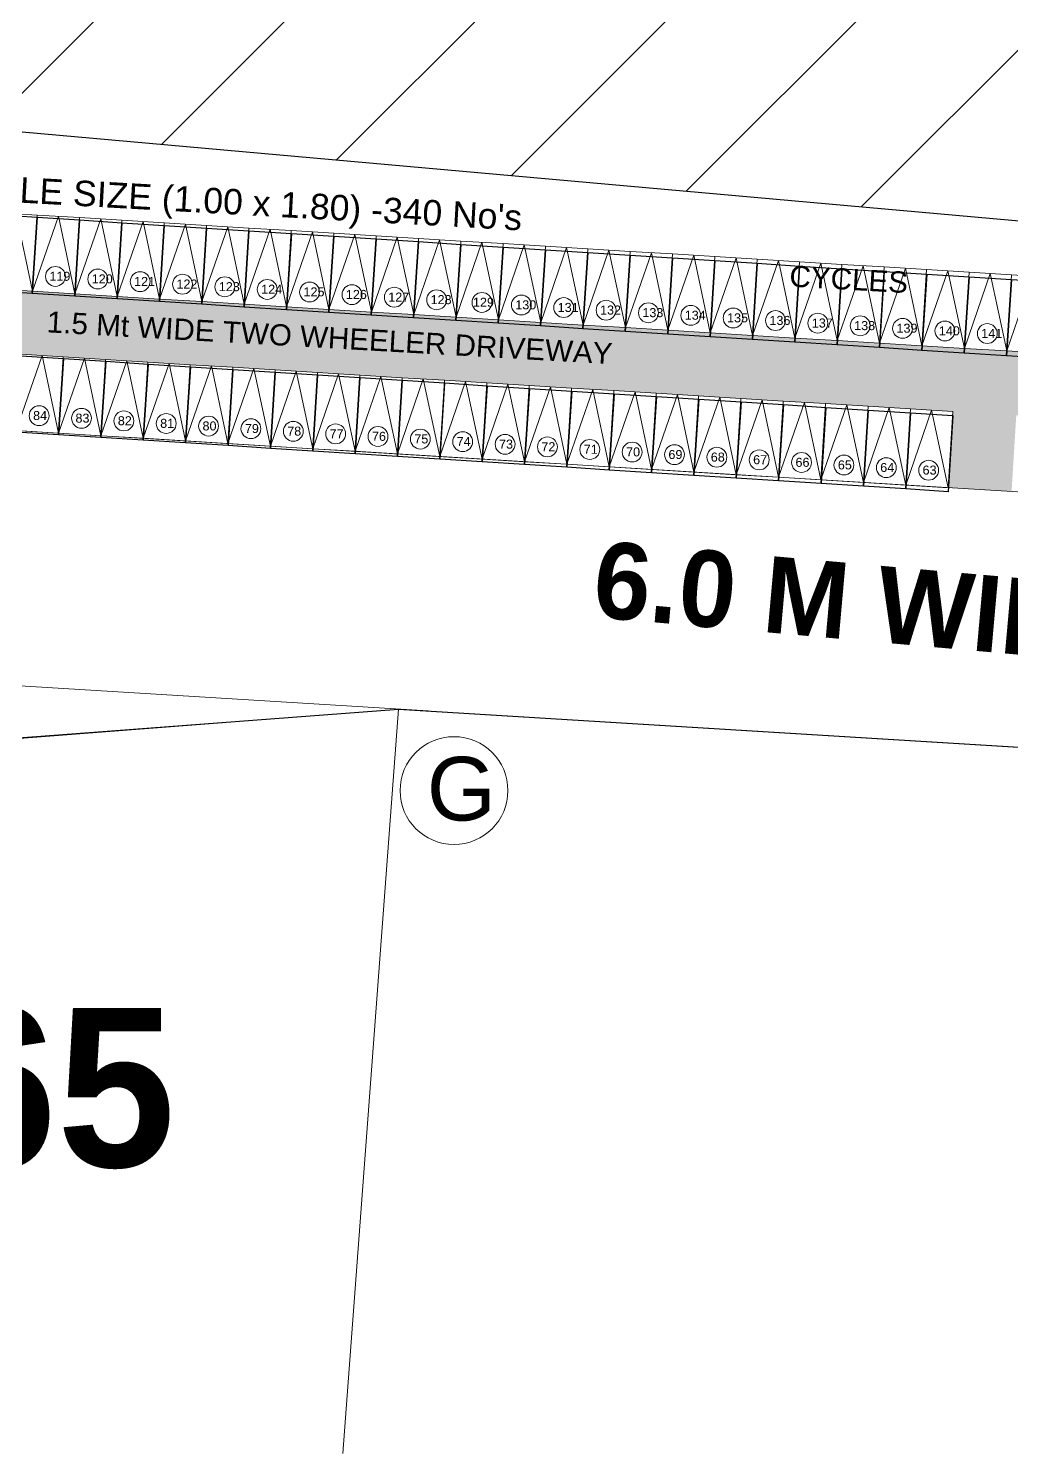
# Model space of a CAD drawing. Header units: metres. Extents: x -1560405 to -1559609, y 42907 to 43310.
# Drawn here: x -1560333.74 to -1560310.58, y 43015.8 to 43049.38 of the extents above; entities that cross this region are included whole.
import ezdxf

# ---------------------------------------------------------------- set-up
doc = ezdxf.new("R2010")
doc.units = ezdxf.units.M
doc.header["$LTSCALE"] = 750
doc.header["$MEASUREMENT"] = 0
doc.header["$PDMODE"] = 35
doc.header["$PDSIZE"] = 50
doc.linetypes.add('$0$HIDDEN', pattern=[0.375, 0.25, -0.125])
doc.linetypes.add('ACAD_ISO03W100', pattern=[30, 12, -18])
doc.layers.get('0').update_dxf_attribs({"lineweight": 5})
doc.layers.get('Defpoints').update_dxf_attribs({"lineweight": 0})
for name, color, linetype, lineweight in [('AS_AT_SITE', 7, 'Continuous', 5), ('BLK_1_LVL_0_BLDG_FOOT_PRINT', 1, 'Continuous', 5), ('FMB_OR_PLR', 7, 'Continuous', 5), ('SUPER_IMPOSED', 7, 'Continuous', 5)]:
    doc.layers.add(name, color=color, linetype=linetype, lineweight=lineweight)
doc.layers.add('BLK_1_LVL_0_SIDE_SETBACK1', color=171, linetype='Continuous')
doc.layers.add('PLOT_BOUNDARY', color=70, linetype='Continuous')
doc.layers.add('CYCLE_PARKING', color=2, linetype='Continuous', plot=False)
doc.styles.add('ROMANTICITALIC', font='romab___.ttf')
doc.styles.get("Standard").update_dxf_attribs({"font": 'arial.ttf'})
doc.dimstyles.new('DISCOVER SITE OUTRT', dxfattribs={"dimtxt": 3, "dimasz": 0.15, "dimexe": 0, "dimexo": 0, "dimgap": 0.1, "dimtad": 0, "dimzin": 0, "dimdsep": 46, "dimtxsty": 'Standard', "dimblk": 'ARCHTICK', "dimcen": 0, "dimse1": 1, "dimse2": 1, "dimsd1": 1, "dimsd2": 1, "dimclrd": 253, "dimclrt": 7, "dimadec": 0, "dimazin": 3, "dimtfac": 1, "dimtofl": 0, "dimtmove": 1, "dimatfit": 3, "dimfxl": 0, "dimfrac": 2, "dimtolj": 1, "dimtzin": 0, "dimarcsym": 0})

# ---------------------------------------------------------------- blocks, each defined once
blk = doc.blocks.new('*D621')
at = {"layer": 'Defpoints', "color": 0, "ltscale": 20}
for p in [(-1560325.022, 43033.346), (-1560325.119, 43031.753), (-1560230.799, 43027.567)]:
    blk.add_point(p, dxfattribs=at)
at = {"color": 7, "ltscale": 20, "insert": (-1560278.008, 43028.864), "char_height": 3, "attachment_point": 5, "rotation": 356.4906}
blk.add_mtext('\\A1;94.40', dxfattribs=at)
blk = doc.blocks.new('_ArchTick')
at = {"color": 0, "linetype": 'ByBlock', "const_width": 0.15}
blk.add_lwpolyline([(-0.5, -0.5), (0.5, 0.5)], dxfattribs=at)
blk = doc.blocks.new('*D622')
at = {"layer": 'Defpoints', "color": 0, "ltscale": 20}
for p in [(-1560325.022, 43033.346), (-1560365.101, 43030.237), (-1560364.942, 43028.187)]:
    blk.add_point(p, dxfattribs=at)
at = {"color": 7, "ltscale": 20, "insert": (-1560344.902, 43029.741), "char_height": 3, "attachment_point": 5, "rotation": 4.4344}
blk.add_mtext('\\A1;40.20', dxfattribs=at)
blk = doc.blocks.new('*D646')
at = {"layer": 'Defpoints', "color": 0, "ltscale": 20}
for p in [(-1560354.818, 43052.033), (-1560355.103, 43048.838, 0), (-1560246.146, 43039.111, 0)]:
    blk.add_point(p, dxfattribs=at)
at = {"color": 7, "ltscale": 20, "insert": (-1560300.339, 43047.17), "char_height": 3, "attachment_point": 5, "rotation": 354.8986}
blk.add_mtext('\\A1;109.39', dxfattribs=at)

msp = doc.modelspace()

# ---------------------------------------------------------------- hatches: boundary and pattern name
at = {"ltscale": 0.25}
h = msp.add_hatch(dxfattribs=at)
h.set_pattern_fill('ANSI31', color=0)
h.set_pattern_definition([(45, (-1563432.0248, 43748.3745), (-2.245064, 2.245064), [])])
h.paths.add_polyline_path([(-1560237.07296, 43140.74868), (-1560346.57966, 43144.31577), (-1560351.57208, 43088.39163), (-1560242.00078, 43085.54823)])
h.paths.add_polyline_path([(-1560232.7264, 43189.43795), (-1560341.68322, 43199.16467), (-1560346.57966, 43144.31577), (-1560237.07296, 43140.74868)])
h.paths.add_polyline_path([(-1560242.00078, 43085.54823), (-1560351.57208, 43088.39163), (-1560355.10313, 43048.83757), (-1560246.14631, 43039.11084)])
h.paths.add_polyline_path([(-1560239.07718, 43108.11883), (-1560238.00907, 43120.08352), (-1560244.2299, 43120.63886), (-1560245.298, 43108.67417)], flags=25)
h.paths.add_polyline_path([(-1560343.41959, 43117.43362), (-1560342.35148, 43129.39831), (-1560348.57231, 43129.95366), (-1560349.64042, 43117.98896)], flags=24)
h.paths.add_polyline_path([(-1560319.84767, 43107.93716), (-1560283.14881, 43106.13183), (-1560282.76123, 43114.01062), (-1560319.46008, 43115.81594)], flags=24)
h.paths.add_polyline_path([(-1560313.81316, 43123.30902), (-1560282.62913, 43121.77499), (-1560282.29061, 43128.65646), (-1560313.47464, 43130.1905)], flags=24)
h.paths.add_polyline_path([(-1560315.66893, 43116.05061), (-1560286.0673, 43114.59442), (-1560285.72878, 43121.47589), (-1560315.33041, 43122.93208)], flags=24)
h.paths.add_polyline_path([(-1560293.79379, 43189.23675), (-1560281.82909, 43188.16864), (-1560281.27375, 43194.38947), (-1560293.23845, 43195.45757)], flags=24)
h.paths.add_polyline_path([(-1560313.23162, 43162.44994), (-1560277.6348, 43160.69883), (-1560277.24722, 43168.57761), (-1560312.84404, 43170.32873)], flags=24)
h.paths.add_polyline_path([(-1560306.70402, 43044.619), (-1560294.73932, 43043.5509), (-1560294.18398, 43049.77172), (-1560306.14868, 43050.83983)], flags=24)
h.paths.add_polyline_path([(-1560324.78315, 43066.20517), (-1560289.49716, 43064.46935), (-1560289.10958, 43072.34813), (-1560324.39557, 43074.08395)], flags=24)
h = msp.add_hatch(color=33)
h.dxf.hatch_style = 1
h.paths.add_polyline_path([(-1560301.20679, 43041.20252), (-1560303.70211, 43041.35555), (-1560332.64772, 43043.13071), (-1560353.88306, 43044.43302), (-1560352.0413, 43042.81725), (-1560351.97374, 43042.81311), (-1560311.96079, 43040.35921), (-1560312.07097, 43038.56259), (-1560310.57378, 43038.47077), (-1560310.4636, 43040.2674), (-1560266.73323, 43037.58552), (-1560266.64141, 43039.08271)])

# ---------------------------------------------------------------- linework, layer by layer
at = {"color": 0, "ltscale": 20}
for p, q in [((-1560347.73263, 43040.74963), (-1560323.45399, 43039.26068)), ((-1560348.59897, 43034.79148), (-1560324.32032, 43033.30254))]:
    msp.add_line(p, q, dxfattribs=at)
at = {"color": 3, "ltscale": 0.2}
msp.add_lwpolyline([(-1560365.10132, 43030.23736), (-1560325.02166, 43033.34555), (-1560230.79868, 43027.5671), (-1560190.7146, 43221.26301), (-1560268.48759, 43223.31276), (-1560347.4932, 43228.85839), (-1560365.10132, 43030.23736)], dxfattribs=at)
at = {"color": 0, "ltscale": 0.25}
for points in [[(-1560333.64585, 43043.19192), (-1560333.53567, 43044.98855), (-1560334.53379, 43045.04976), (-1560334.64397, 43043.25313)], [(-1560332.64772, 43043.13071), (-1560332.53754, 43044.92733), (-1560333.53567, 43044.98855), (-1560333.64585, 43043.19192)], [(-1560331.6496, 43043.0695), (-1560331.53942, 43044.86612), (-1560332.53754, 43044.92733), (-1560332.64772, 43043.13071)], [(-1560330.65147, 43043.00828), (-1560330.54129, 43044.80491), (-1560331.53942, 43044.86612), (-1560331.6496, 43043.0695)], [(-1560329.65335, 43042.94707), (-1560329.54317, 43044.7437), (-1560330.54129, 43044.80491), (-1560330.65147, 43043.00828)], [(-1560328.65522, 43042.88586), (-1560328.54504, 43044.68248), (-1560329.54317, 43044.7437), (-1560329.65335, 43042.94707)], [(-1560327.6571, 43042.82465), (-1560327.54692, 43044.62127), (-1560328.54504, 43044.68248), (-1560328.65522, 43042.88586)], [(-1560326.65897, 43042.76343), (-1560326.54879, 43044.56006), (-1560327.54692, 43044.62127), (-1560327.6571, 43042.82465)], [(-1560325.66085, 43042.70222), (-1560325.55067, 43044.49885), (-1560326.54879, 43044.56006), (-1560326.65897, 43042.76343)], [(-1560324.66273, 43042.64101), (-1560324.55254, 43044.43763), (-1560325.55067, 43044.49885), (-1560325.66085, 43042.70222)], [(-1560323.6646, 43042.5798), (-1560323.55442, 43044.37642), (-1560324.55254, 43044.43763), (-1560324.66273, 43042.64101)], [(-1560322.66648, 43042.51858), (-1560322.55629, 43044.31521), (-1560323.55442, 43044.37642), (-1560323.6646, 43042.5798)], [(-1560321.66835, 43042.45737), (-1560321.55817, 43044.254), (-1560322.55629, 43044.31521), (-1560322.66648, 43042.51858)], [(-1560320.67023, 43042.39616), (-1560320.56004, 43044.19278), (-1560321.55817, 43044.254), (-1560321.66835, 43042.45737)], [(-1560319.6721, 43042.33495), (-1560319.56192, 43044.13157), (-1560320.56004, 43044.19278), (-1560320.67023, 43042.39616)], [(-1560318.67398, 43042.27373), (-1560318.56379, 43044.07036), (-1560319.56192, 43044.13157), (-1560319.6721, 43042.33495)], [(-1560317.67585, 43042.21252), (-1560317.56567, 43044.00915), (-1560318.56379, 43044.07036), (-1560318.67398, 43042.27373)], [(-1560316.67773, 43042.15131), (-1560316.56754, 43043.94793), (-1560317.56567, 43044.00915), (-1560317.67585, 43042.21252)], [(-1560315.6796, 43042.0901), (-1560315.56942, 43043.88672), (-1560316.56754, 43043.94793), (-1560316.67773, 43042.15131)], [(-1560314.68148, 43042.02889), (-1560314.5713, 43043.82551), (-1560315.56942, 43043.88672), (-1560315.6796, 43042.0901)], [(-1560313.68335, 43041.96767), (-1560313.57317, 43043.7643), (-1560314.5713, 43043.82551), (-1560314.68148, 43042.02889)], [(-1560312.68523, 43041.90646), (-1560312.57505, 43043.70308), (-1560313.57317, 43043.7643), (-1560313.68335, 43041.96767)], [(-1560311.6871, 43041.84525), (-1560311.57692, 43043.64187), (-1560312.57505, 43043.70308), (-1560312.68523, 43041.90646)], [(-1560310.68898, 43041.78404), (-1560310.5788, 43043.58066), (-1560311.57692, 43043.64187), (-1560311.6871, 43041.84525)], [(-1560309.69085, 43041.72282), (-1560309.58067, 43043.51945), (-1560310.5788, 43043.58066), (-1560310.68898, 43041.78404)], [(-1560333.03159, 43039.84805), (-1560332.92141, 43041.64467), (-1560333.91953, 43041.70589), (-1560334.02972, 43039.90926)], [(-1560332.03347, 43039.78684), (-1560331.92328, 43041.58346), (-1560332.92141, 43041.64467), (-1560333.03159, 43039.84805)], [(-1560331.03534, 43039.72563), (-1560330.92516, 43041.52225), (-1560331.92328, 43041.58346), (-1560332.03347, 43039.78684)], [(-1560330.03722, 43039.66441), (-1560329.92703, 43041.46104), (-1560330.92516, 43041.52225), (-1560331.03534, 43039.72563)], [(-1560329.03909, 43039.6032), (-1560328.92891, 43041.39983), (-1560329.92703, 43041.46104), (-1560330.03722, 43039.66441)], [(-1560328.04097, 43039.54199), (-1560327.93078, 43041.33861), (-1560328.92891, 43041.39983), (-1560329.03909, 43039.6032)], [(-1560327.04284, 43039.48078), (-1560326.93266, 43041.2774), (-1560327.93078, 43041.33861), (-1560328.04097, 43039.54199)], [(-1560326.04472, 43039.41956), (-1560325.93453, 43041.21619), (-1560326.93266, 43041.2774), (-1560327.04284, 43039.48078)], [(-1560325.04659, 43039.35835), (-1560324.93641, 43041.15498), (-1560325.93453, 43041.21619), (-1560326.04472, 43039.41956)], [(-1560324.04847, 43039.29714), (-1560323.93829, 43041.09376), (-1560324.93641, 43041.15498), (-1560325.04659, 43039.35835)], [(-1560323.05034, 43039.23593), (-1560322.94016, 43041.03255), (-1560323.93829, 43041.09376), (-1560324.04847, 43039.29714)], [(-1560322.05222, 43039.17471), (-1560321.94204, 43040.97134), (-1560322.94016, 43041.03255), (-1560323.05034, 43039.23593)], [(-1560321.05409, 43039.1135), (-1560320.94391, 43040.91013), (-1560321.94204, 43040.97134), (-1560322.05222, 43039.17471)], [(-1560320.05597, 43039.05229), (-1560319.94579, 43040.84891), (-1560320.94391, 43040.91013), (-1560321.05409, 43039.1135)], [(-1560319.05784, 43038.99108), (-1560318.94766, 43040.7877), (-1560319.94579, 43040.84891), (-1560320.05597, 43039.05229)], [(-1560318.05972, 43038.92986), (-1560317.94954, 43040.72649), (-1560318.94766, 43040.7877), (-1560319.05784, 43038.99108)], [(-1560317.06159, 43038.86865), (-1560316.95141, 43040.66528), (-1560317.94954, 43040.72649), (-1560318.05972, 43038.92986)], [(-1560316.06347, 43038.80744), (-1560315.95329, 43040.60406), (-1560316.95141, 43040.66528), (-1560317.06159, 43038.86865)], [(-1560315.06534, 43038.74623), (-1560314.95516, 43040.54285), (-1560315.95329, 43040.60406), (-1560316.06347, 43038.80744)], [(-1560314.06722, 43038.68501), (-1560313.95704, 43040.48164), (-1560314.95516, 43040.54285), (-1560315.06534, 43038.74623)], [(-1560313.0691, 43038.6238), (-1560312.95891, 43040.42043), (-1560313.95704, 43040.48164), (-1560314.06722, 43038.68501)], [(-1560312.07097, 43038.56259), (-1560311.96079, 43040.35921), (-1560312.95891, 43040.42043), (-1560313.0691, 43038.6238)]]:
    msp.add_lwpolyline(points, close=True, dxfattribs=at)
at = {"color": 0, "linetype": 'ACAD_ISO03W100', "ltscale": 0.1}
for points in [[(-1560334.64397, 43043.25313), (-1560334.03473, 43045.01915), (-1560333.64585, 43043.19192)], [(-1560333.64585, 43043.19192), (-1560333.0366, 43044.95794), (-1560332.64772, 43043.13071)], [(-1560332.64772, 43043.13071), (-1560332.03848, 43044.89673), (-1560331.6496, 43043.0695)], [(-1560331.6496, 43043.0695), (-1560331.04035, 43044.83551), (-1560330.65147, 43043.00828)], [(-1560330.65147, 43043.00828), (-1560330.04223, 43044.7743), (-1560329.65335, 43042.94707)], [(-1560329.65335, 43042.94707), (-1560329.0441, 43044.71309), (-1560328.65522, 43042.88586)], [(-1560328.65522, 43042.88586), (-1560328.04598, 43044.65188), (-1560327.6571, 43042.82465)], [(-1560327.6571, 43042.82465), (-1560327.04785, 43044.59066), (-1560326.65897, 43042.76343)], [(-1560326.65897, 43042.76343), (-1560326.04973, 43044.52945), (-1560325.66085, 43042.70222)], [(-1560325.66085, 43042.70222), (-1560325.05161, 43044.46824), (-1560324.66273, 43042.64101)], [(-1560324.66273, 43042.64101), (-1560324.05348, 43044.40703), (-1560323.6646, 43042.5798)], [(-1560323.6646, 43042.5798), (-1560323.05536, 43044.34582), (-1560322.66648, 43042.51858)], [(-1560322.66648, 43042.51858), (-1560322.05723, 43044.2846), (-1560321.66835, 43042.45737)], [(-1560321.66835, 43042.45737), (-1560321.05911, 43044.22339), (-1560320.67023, 43042.39616)], [(-1560320.67023, 43042.39616), (-1560320.06098, 43044.16218), (-1560319.6721, 43042.33495)], [(-1560319.6721, 43042.33495), (-1560319.06286, 43044.10097), (-1560318.67398, 43042.27373)], [(-1560318.67398, 43042.27373), (-1560318.06473, 43044.03975), (-1560317.67585, 43042.21252)], [(-1560317.67585, 43042.21252), (-1560317.06661, 43043.97854), (-1560316.67773, 43042.15131)], [(-1560316.67773, 43042.15131), (-1560316.06848, 43043.91733), (-1560315.6796, 43042.0901)], [(-1560315.6796, 43042.0901), (-1560315.07036, 43043.85612), (-1560314.68148, 43042.02889)], [(-1560314.68148, 43042.02889), (-1560314.07223, 43043.7949), (-1560313.68335, 43041.96767)], [(-1560313.68335, 43041.96767), (-1560313.07411, 43043.73369), (-1560312.68523, 43041.90646)], [(-1560312.68523, 43041.90646), (-1560312.07598, 43043.67248), (-1560311.6871, 43041.84525)], [(-1560311.6871, 43041.84525), (-1560311.07786, 43043.61127), (-1560310.68898, 43041.78404)], [(-1560310.68898, 43041.78404), (-1560310.07973, 43043.55005), (-1560309.69085, 43041.72282)], [(-1560334.02972, 43039.90926), (-1560333.42047, 43041.67528), (-1560333.03159, 43039.84805)], [(-1560333.03159, 43039.84805), (-1560332.42235, 43041.61407), (-1560332.03347, 43039.78684)], [(-1560332.03347, 43039.78684), (-1560331.42422, 43041.55286), (-1560331.03534, 43039.72563)], [(-1560331.03534, 43039.72563), (-1560330.4261, 43041.49164), (-1560330.03722, 43039.66441)], [(-1560330.03722, 43039.66441), (-1560329.42797, 43041.43043), (-1560329.03909, 43039.6032)], [(-1560329.03909, 43039.6032), (-1560328.42985, 43041.36922), (-1560328.04097, 43039.54199)], [(-1560328.04097, 43039.54199), (-1560327.43172, 43041.30801), (-1560327.04284, 43039.48078)], [(-1560327.04284, 43039.48078), (-1560326.4336, 43041.24679), (-1560326.04472, 43039.41956)], [(-1560326.04472, 43039.41956), (-1560325.43547, 43041.18558), (-1560325.04659, 43039.35835)], [(-1560325.04659, 43039.35835), (-1560324.43735, 43041.12437), (-1560324.04847, 43039.29714)], [(-1560324.04847, 43039.29714), (-1560323.43922, 43041.06316), (-1560323.05034, 43039.23593)], [(-1560323.05034, 43039.23593), (-1560322.4411, 43041.00194), (-1560322.05222, 43039.17471)], [(-1560322.05222, 43039.17471), (-1560321.44297, 43040.94073), (-1560321.05409, 43039.1135)], [(-1560321.05409, 43039.1135), (-1560320.44485, 43040.87952), (-1560320.05597, 43039.05229)], [(-1560320.05597, 43039.05229), (-1560319.44672, 43040.81831), (-1560319.05784, 43038.99108)], [(-1560319.05784, 43038.99108), (-1560318.4486, 43040.75709), (-1560318.05972, 43038.92986)], [(-1560318.05972, 43038.92986), (-1560317.45047, 43040.69588), (-1560317.06159, 43038.86865)], [(-1560317.06159, 43038.86865), (-1560316.45235, 43040.63467), (-1560316.06347, 43038.80744)], [(-1560316.06347, 43038.80744), (-1560315.45422, 43040.57346), (-1560315.06534, 43038.74623)], [(-1560315.06534, 43038.74623), (-1560314.4561, 43040.51225), (-1560314.06722, 43038.68501)], [(-1560314.06722, 43038.68501), (-1560313.45798, 43040.45103), (-1560313.0691, 43038.6238)], [(-1560313.0691, 43038.6238), (-1560312.45985, 43040.38982), (-1560312.07097, 43038.56259)]]:
    msp.add_lwpolyline(points, dxfattribs=at)
at = {"color": 0, "ltscale": 20}
for points in [[(-1560324.65438, 43039.3343), (-1560248.69005, 43034.6756)], [(-1560325.02166, 43033.34555), (-1560230.79868, 43027.5671)]]:
    msp.add_lwpolyline(points, dxfattribs=at)
at = {"color": 0, "linetype": '$0$HIDDEN', "ltscale": 80}
msp.add_lwpolyline([(-1560325.02166, 43033.34555), (-1560326.32916, 43015.79873)], dxfattribs=at)
at = {"color": 0, "ltscale": 0.25}
for centre in [(-1560333.10536, 43043.54141), (-1560332.10723, 43043.4802), (-1560331.10911, 43043.41899), (-1560330.11098, 43043.35777), (-1560329.11286, 43043.29656), (-1560328.11473, 43043.23535), (-1560327.11661, 43043.17414), (-1560326.11848, 43043.11292), (-1560325.12036, 43043.05171), (-1560324.12223, 43042.9905), (-1560323.05392, 43042.92923), (-1560322.12598, 43042.86807), (-1560321.12786, 43042.80686), (-1560320.12974, 43042.74565), (-1560319.13161, 43042.68444), (-1560318.13349, 43042.62322), (-1560317.13536, 43042.56201), (-1560316.13724, 43042.5008), (-1560315.13911, 43042.43959), (-1560314.14099, 43042.37837), (-1560313.14286, 43042.31716), (-1560312.14474, 43042.25595), (-1560311.14661, 43042.19474), (-1560333.48922, 43040.25875), (-1560332.4911, 43040.19754), (-1560331.49297, 43040.13633), (-1560330.49485, 43040.07512), (-1560329.49673, 43040.0139), (-1560328.4986, 43039.95269), (-1560327.50048, 43039.89148), (-1560326.50235, 43039.83027), (-1560325.50423, 43039.76905), (-1560324.5061, 43039.70784), (-1560323.50798, 43039.64663), (-1560322.50985, 43039.58542), (-1560321.51173, 43039.5242), (-1560320.5136, 43039.46299), (-1560319.51548, 43039.40178), (-1560318.51735, 43039.34057), (-1560317.51923, 43039.27935), (-1560316.5211, 43039.21814), (-1560315.52298, 43039.15693), (-1560314.52485, 43039.09572), (-1560313.52673, 43039.0345), (-1560312.5286, 43038.97329)]:
    msp.add_circle(centre, 0.23412, dxfattribs=at)
at = {"color": 1, "ltscale": 0.25}
msp.add_circle((-1560323.71315, 43031.4231), 1.27047, dxfattribs=at)
at = {"layer": 'AS_AT_SITE', "color": 6, "ltscale": 0.2}
msp.add_lwpolyline([(-1560365.09836, 43030.31688), (-1560325.02166, 43033.34555), (-1560230.79868, 43027.5671), (-1560190.7146, 43221.26301), (-1560268.48759, 43223.31276), (-1560347.4932, 43228.85839), (-1560365.09836, 43030.31688)], close=True, dxfattribs=at)
at = {"layer": 'BLK_1_LVL_0_BLDG_FOOT_PRINT', "color": 1, "elevation": 0}
msp.add_lwpolyline([(-1560355.10313, 43048.83757), (-1560246.14631, 43039.11084), (-1560232.7264, 43189.43795), (-1560341.68322, 43199.16467)], close=True, dxfattribs=at)
at = {"layer": 'BLK_1_LVL_0_SIDE_SETBACK1', "color": 171, "elevation": 0}
msp.add_lwpolyline([(-1560355.10313, 43048.83757), (-1560356.77188, 43030.94612), (-1560325.02166, 43033.34555), (-1560246.91675, 43028.55558), (-1560246.14631, 43039.11084), (-1560355.10313, 43048.83757)], close=True, dxfattribs=at)
at = {"layer": 'CYCLE_PARKING', "color": 250, "linetype": 'Continuous'}
for points in [[(-1560333.53526, 43044.93609), (-1560333.65014, 43043.13976), (-1560334.6481, 43043.20358), (-1560334.53322, 43044.99991)], [(-1560332.53729, 43044.87226), (-1560332.65218, 43043.07593), (-1560333.65014, 43043.13976), (-1560333.53526, 43044.93609)], [(-1560331.53915, 43044.80843), (-1560331.65403, 43043.0121), (-1560332.652, 43043.07592), (-1560332.53711, 43044.87225)], [(-1560330.54101, 43044.74459), (-1560330.65589, 43042.94826), (-1560331.65385, 43043.01208), (-1560331.53897, 43044.80842)], [(-1560329.54287, 43044.68076), (-1560329.65775, 43042.88443), (-1560330.65571, 43042.94825), (-1560330.54083, 43044.74458)], [(-1560328.54472, 43044.61692), (-1560328.65961, 43042.82059), (-1560329.65757, 43042.88441), (-1560329.54269, 43044.68074)], [(-1560327.5465, 43044.55308), (-1560327.66139, 43042.75675), (-1560328.65935, 43042.82057), (-1560328.54446, 43044.6169)], [(-1560326.54836, 43044.48925), (-1560326.66324, 43042.69292), (-1560327.6612, 43042.75674), (-1560327.54632, 43044.55307)], [(-1560325.55022, 43044.42541), (-1560325.6651, 43042.62908), (-1560326.66306, 43042.6929), (-1560326.54818, 43044.48923)], [(-1560324.55208, 43044.36157), (-1560324.66696, 43042.56524), (-1560325.66492, 43042.62907), (-1560325.55004, 43044.4254)], [(-1560323.55393, 43044.29774), (-1560323.66882, 43042.50141), (-1560324.66678, 43042.56523), (-1560324.55189, 43044.36156)], [(-1560322.55579, 43044.2339), (-1560322.67067, 43042.43757), (-1560323.66863, 43042.5014), (-1560323.55375, 43044.29773)], [(-1560321.55757, 43044.17006), (-1560321.67245, 43042.37373), (-1560322.67041, 43042.43756), (-1560322.55553, 43044.23389)], [(-1560320.55943, 43044.10623), (-1560320.67431, 43042.3099), (-1560321.67227, 43042.37372), (-1560321.55739, 43044.17005)], [(-1560319.56128, 43044.04239), (-1560319.67617, 43042.24606), (-1560320.67413, 43042.30989), (-1560320.55925, 43044.10622)], [(-1560318.56314, 43043.97856), (-1560318.67802, 43042.18223), (-1560319.67599, 43042.24605), (-1560319.5611, 43044.04238)], [(-1560317.565, 43043.91472), (-1560317.67988, 43042.11839), (-1560318.67784, 43042.18222), (-1560318.56296, 43043.97855)], [(-1560316.56704, 43043.8509), (-1560316.68192, 43042.05457), (-1560317.67988, 43042.11839), (-1560317.565, 43043.91472)], [(-1560315.5689, 43043.78706), (-1560315.68378, 43041.99073), (-1560316.68174, 43042.05456), (-1560316.56686, 43043.85089)], [(-1560314.57067, 43043.72322), (-1560314.68556, 43041.92689), (-1560315.68352, 43041.99072), (-1560315.56864, 43043.78705)], [(-1560313.57253, 43043.65939), (-1560313.68741, 43041.86306), (-1560314.68538, 43041.92688), (-1560314.57049, 43043.72321)], [(-1560312.57439, 43043.59555), (-1560312.68927, 43041.79922), (-1560313.68723, 43041.86305), (-1560313.57235, 43043.65938)], [(-1560311.57625, 43043.53172), (-1560311.69113, 43041.73539), (-1560312.68909, 43041.79921), (-1560312.57421, 43043.59554)], [(-1560310.5781, 43043.46788), (-1560310.69299, 43041.67155), (-1560311.69095, 43041.73538), (-1560311.57607, 43043.53171)], [(-1560309.57996, 43043.40405), (-1560309.69484, 43041.60772), (-1560310.69281, 43041.67154), (-1560310.57792, 43043.46787)], [(-1560332.91647, 43041.60504), (-1560333.03135, 43039.80871), (-1560334.02931, 43039.87253), (-1560333.91443, 43041.66886)], [(-1560331.91832, 43041.5412), (-1560332.03321, 43039.74487), (-1560333.03117, 43039.8087), (-1560332.91628, 43041.60503)], [(-1560330.92018, 43041.47737), (-1560331.03506, 43039.68104), (-1560332.03302, 43039.74486), (-1560331.91814, 43041.54119)], [(-1560329.92196, 43041.41353), (-1560330.03684, 43039.6172), (-1560331.0348, 43039.68102), (-1560330.91992, 43041.47735)], [(-1560328.92382, 43041.34969), (-1560329.0387, 43039.55336), (-1560330.03666, 43039.61719), (-1560329.92178, 43041.41352)], [(-1560327.92567, 43041.28586), (-1560328.04056, 43039.48953), (-1560329.03852, 43039.55335), (-1560328.92364, 43041.34968)], [(-1560326.92771, 43041.22203), (-1560327.0426, 43039.4257), (-1560328.04056, 43039.48953), (-1560327.92567, 43041.28586)], [(-1560325.92957, 43041.1582), (-1560326.04445, 43039.36187), (-1560327.04241, 43039.42569), (-1560326.92753, 43041.22202)], [(-1560324.93143, 43041.09436), (-1560325.04631, 43039.29803), (-1560326.04427, 43039.36186), (-1560325.92939, 43041.15819)], [(-1560323.93329, 43041.03053), (-1560324.04817, 43039.2342), (-1560325.04613, 43039.29802), (-1560324.93125, 43041.09435)], [(-1560322.93514, 43040.96669), (-1560323.05003, 43039.17036), (-1560324.04799, 43039.23419), (-1560323.9331, 43041.03052)], [(-1560321.93692, 43040.90285), (-1560322.0518, 43039.10652), (-1560323.04977, 43039.17035), (-1560322.93488, 43040.96668)], [(-1560320.93878, 43040.83902), (-1560321.05366, 43039.04269), (-1560322.05162, 43039.10651), (-1560321.93674, 43040.90284)], [(-1560319.94064, 43040.77518), (-1560320.05552, 43038.97885), (-1560321.05348, 43039.04268), (-1560320.9386, 43040.83901)], [(-1560318.94249, 43040.71135), (-1560319.05738, 43038.91502), (-1560320.05534, 43038.97884), (-1560319.94046, 43040.77517)], [(-1560317.94435, 43040.64751), (-1560318.05923, 43038.85118), (-1560319.0572, 43038.91501), (-1560318.94231, 43040.71134)], [(-1560316.94621, 43040.58368), (-1560317.06109, 43038.78735), (-1560318.05905, 43038.85117), (-1560317.94417, 43040.6475)], [(-1560315.94799, 43040.51984), (-1560316.06287, 43038.72351), (-1560317.06083, 43038.78733), (-1560316.94595, 43040.58366)], [(-1560314.94984, 43040.456), (-1560315.06473, 43038.65967), (-1560316.06269, 43038.7235), (-1560315.94781, 43040.51983)], [(-1560313.9517, 43040.39217), (-1560314.06659, 43038.59584), (-1560315.06455, 43038.65966), (-1560314.94966, 43040.45599)], [(-1560312.95356, 43040.32833), (-1560313.06844, 43038.532), (-1560314.0664, 43038.59582), (-1560313.95152, 43040.39215)], [(-1560311.95542, 43040.2645), (-1560312.0703, 43038.46817), (-1560313.06826, 43038.53199), (-1560312.95338, 43040.32832)]]:
    msp.add_lwpolyline(points, close=True, dxfattribs=at)
at = {"layer": 'FMB_OR_PLR', "color": 70, "ltscale": 0.2}
msp.add_lwpolyline([(-1560365.09836, 43030.31688), (-1560325.02166, 43033.34555), (-1560230.79868, 43027.5671), (-1560190.7146, 43221.26301), (-1560268.48759, 43223.31276), (-1560347.4932, 43228.85839), (-1560365.09836, 43030.31688)], close=True, dxfattribs=at)
at = {"layer": 'PLOT_BOUNDARY', "color": 70, "ltscale": 0.2}
msp.add_lwpolyline([(-1560365.09836, 43030.31688), (-1560325.02166, 43033.34555), (-1560230.79868, 43027.5671), (-1560190.7146, 43221.26301), (-1560268.48759, 43223.31276), (-1560347.4932, 43228.85839), (-1560365.09836, 43030.31688)], close=True, dxfattribs=at)
at = {"layer": 'SUPER_IMPOSED', "color": 5, "ltscale": 0.2}
msp.add_lwpolyline([(-1560365.09836, 43030.31688), (-1560325.02166, 43033.34555), (-1560230.79868, 43027.5671), (-1560190.7146, 43221.26301), (-1560268.48759, 43223.31276), (-1560347.4932, 43228.85839), (-1560365.09836, 43030.31688)], close=True, dxfattribs=at)

# ---------------------------------------------------------------- texts
at = {"color": 0}
for s, height, rotation, p in [("CYCLE SIZE (1.00 x 1.80) -340 No's", 0.6, 356.818917, (-1560335.72717, 43045.38061)), ('CYCLES', 0.5, 356.817816, (-1560315.81925, 43043.3034, 0)), ('1.5 Mt WIDE TWO WHEELER DRIVEWAY', 0.5, 356.76471, (-1560333.32038, 43042.22544, 0))]:
    msp.add_text(s, height=height, rotation=rotation, dxfattribs=at).set_placement(p)
at = {"color": 0, "lineweight": -2}
for s, p in [('119', (-1560333.24831, 43043.43899)), ('120', (-1560332.25019, 43043.37778)), ('121', (-1560331.25206, 43043.31657)), ('122', (-1560330.25394, 43043.25536)), ('123', (-1560329.25581, 43043.19414)), ('124', (-1560328.25769, 43043.13293)), ('125', (-1560327.25956, 43043.07172)), ('126', (-1560326.26144, 43043.01051)), ('127', (-1560325.26331, 43042.94929)), ('128', (-1560324.26519, 43042.88808)), ('129', (-1560323.26706, 43042.82687)), ('130', (-1560322.26894, 43042.76566)), ('131', (-1560321.27081, 43042.70445)), ('132', (-1560320.27269, 43042.64323)), ('133', (-1560319.27456, 43042.58202)), ('134', (-1560318.27644, 43042.52081)), ('135', (-1560317.27832, 43042.4596)), ('136', (-1560316.28019, 43042.39838)), ('137', (-1560315.28207, 43042.33717)), ('138', (-1560314.28394, 43042.27596)), ('139', (-1560313.28582, 43042.21475)), ('140', (-1560312.28769, 43042.15353)), ('141', (-1560311.28957, 43042.09232)), ('84', (-1560333.63218, 43040.15634)), ('83', (-1560332.63405, 43040.09512)), ('82', (-1560331.63593, 43040.03391)), ('81', (-1560330.6378, 43039.9727)), ('80', (-1560329.63968, 43039.91149)), ('79', (-1560328.64155, 43039.85027)), ('78', (-1560327.64343, 43039.78906)), ('77', (-1560326.64531, 43039.72785)), ('76', (-1560325.64718, 43039.66664)), ('75', (-1560324.64906, 43039.60542)), ('74', (-1560323.65093, 43039.54421)), ('73', (-1560322.65281, 43039.483)), ('72', (-1560321.65468, 43039.42179)), ('71', (-1560320.65656, 43039.36057)), ('70', (-1560319.65843, 43039.29936)), ('69', (-1560318.66031, 43039.23815)), ('68', (-1560317.66218, 43039.17694)), ('67', (-1560316.66406, 43039.11572)), ('66', (-1560315.66593, 43039.05451)), ('65', (-1560314.66781, 43038.9933)), ('64', (-1560313.66968, 43038.93209)), ('63', (-1560312.67156, 43038.87088))]:
    msp.add_text(s, height=0.212476, dxfattribs=at).set_placement(p)
at = {"color": 0, "ltscale": 1000, "style": 'ROMANTICITALIC'}
msp.add_text('6.0 M WIDE DRIVEWAY', height=1.8, rotation=354.924657, dxfattribs=at).set_placement((-1560320.48136, 43035.52108))
at = {"color": 1, "lineweight": -2}
msp.add_text('G', height=1.5, dxfattribs=at).set_placement((-1560324.35411, 43030.71786))
at = {"color": 0, "ltscale": 1000, "style": 'ROMANTICITALIC'}
msp.add_text('S.F NO:565', height=3.75, dxfattribs=at).set_placement((-1560357.03199, 43022.55183))

# ---------------------------------------------------------------- dimensions: what is measured, and where the dimension line sits
at = {"color": 0, "ltscale": 20}
for p1, p2, distance, picture, middle in [((-1560246.14631, 43039.11084, 0), (-1560355.10313, 43048.83757, 0), -3.20809, '*D646', (-1560300.33946, 43047.16959)), ((-1560325.02166, 43033.34555), (-1560365.10132, 43030.23736), 2.05631, '*D622', (-1560344.9025, 43029.7413)), ((-1560230.79868, 43027.5671), (-1560325.02166, 43033.34555), 1.59547, '*D621', (-1560278.00783, 43028.86385))]:
    dim = msp.add_aligned_dim(p1=p1, p2=p2, distance=distance, dimstyle='DISCOVER SITE OUTRT', dxfattribs=at)
    dim.commit()
    dim.dimension.update_dxf_attribs({"geometry": picture, "text_midpoint": middle})

doc.saveas('drawing.dxf')
